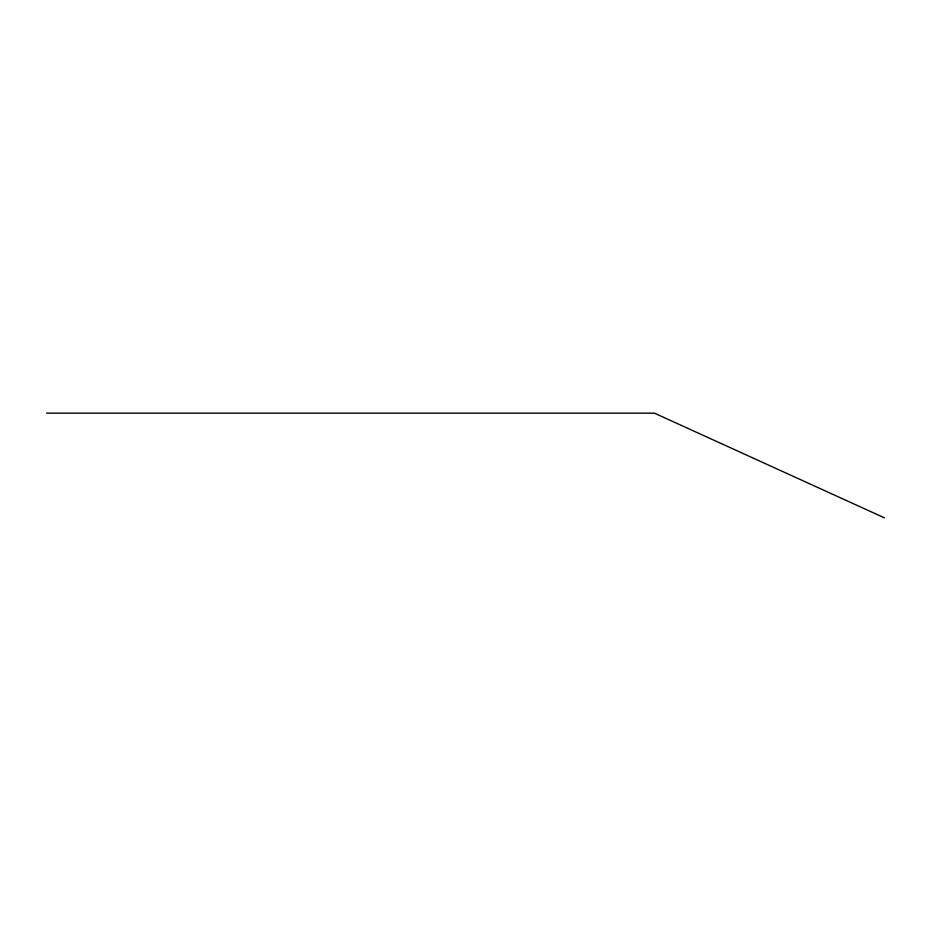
<?xml version="1.0" encoding="UTF-8"?>
<svg xmlns="http://www.w3.org/2000/svg" width="931" height="931" viewBox="0 0 931 931"><rect width="100%" height="100%" fill="white"/><g stroke="black" fill="none" stroke-linecap="round" stroke-linejoin="round"><path stroke-width="1.4" d="M46.55 413.155L654.435 413.155L884.45 517.845"/></g></svg>
